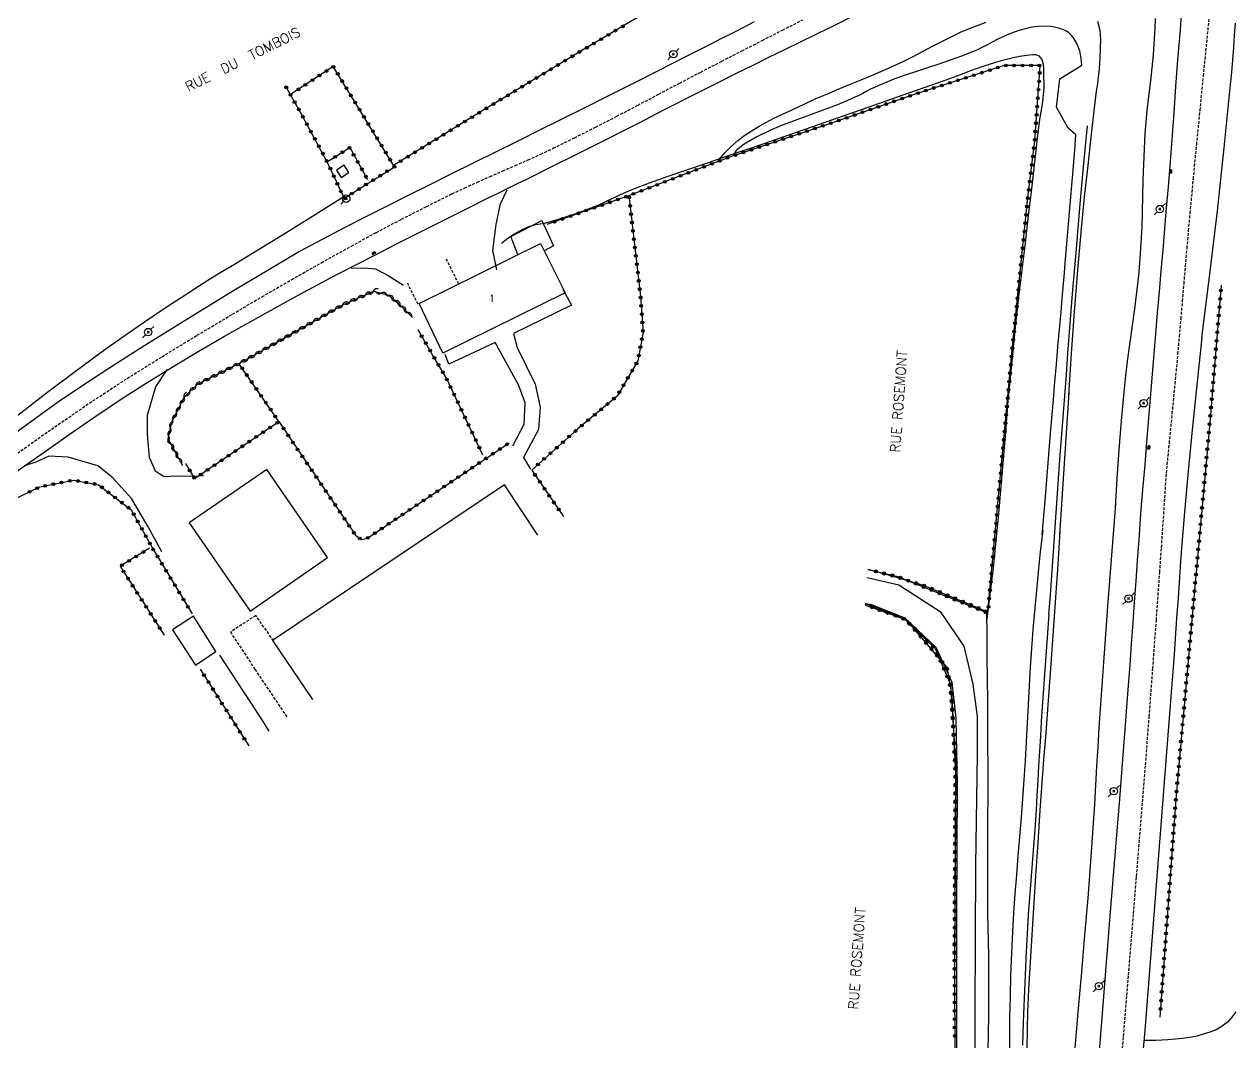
# Model space of a CAD drawing. Header units: millimetres. Extents: x 139000 to 140000, y 142998 to 144000.
# Drawn here: x 139359.1 to 139576, y 143442.9 to 143625 of the extents above; entities that cross this region are included whole.
import ezdxf
from ezdxf.enums import TextEntityAlignment as Align

# ---------------------------------------------------------------- set-up
doc = ezdxf.new("R2010")
doc.units = ezdxf.units.MM
doc.linetypes.add('DASHED', pattern=[0.75, 0.5, -0.25])
doc.layers.get('0').update_dxf_attribs({"linetype": 'CONTINUOUS'})
for name, color, linetype in [('W0001', 6, 'DASHED'), ('W0008', 7, 'CONTINUOUS'), ('W0017', 7, 'CONTINUOUS'), ('W0071', 7, 'CONTINUOUS'), ('W0101', 7, 'CONTINUOUS'), ('W0104', 1, 'CONTINUOUS'), ('W0112', 1, 'DASHED'), ('W0211', 2, 'CONTINUOUS'), ('W0214', 2, 'CONTINUOUS'), ('W0310', 3, 'CONTINUOUS'), ('W0322', 7, 'CONTINUOUS'), ('W0323', 7, 'CONTINUOUS'), ('W0401', 7, 'CONTINUOUS'), ('W0439', 7, 'CONTINUOUS'), ('W0473', 7, 'CONTINUOUS'), ('W0989', 7, 'CONTINUOUS'), ('W0991', 7, 'CONTINUOUS')]:
    doc.layers.add(name, color=color, linetype=linetype)
doc.styles.get("Standard").update_dxf_attribs({"font": 'romans.shx', "width": 0.85})

# ---------------------------------------------------------------- blocks, each defined once
blk = doc.blocks.new('T473')
for p, q in [((-0.166667, 0.166667), (0.166667, -0.166667)), ((-0.166667, -0.166667), (0.166667, 0.166667)), ((0.500001, 0.500001), (1.000002, 1.000002)), ((-1.000002, -1.000002), (-0.500001, -0.500001))]:
    blk.add_line(p, q)
blk.add_ellipse((0, 0), major_axis=(0.471405, 0.471405), ratio=1, start_param=5.4977871438, end_param=11.780972451)
blk = doc.blocks.new('T401')
for p, q in [((-0.3, 0.3), (0, 0.3)), ((-0.3, -0.25), (-0.3, 0.3)), ((-0.3, 0.15), (0, 0.15)), ((-0.3, 0), (0, 0)), ((0, 0.3), (0, -0.25)), ((-0.3, -0.15), (0, -0.15)), ((-0.3, -0.25), (-0.3, -0.3)), ((-0.3, -0.3), (0, -0.3)), ((0, -0.3), (0, -0.25))]:
    blk.add_line(p, q)
blk = doc.blocks.new('t323o')
at = {"color": 0, "linetype": 'Continuous'}
for radius in [0.25, 0.15]:
    blk.add_circle((0, 0), radius, dxfattribs=at)
blk = doc.blocks.new('t322o')
at = {"color": 0, "linetype": 'Continuous'}
for radius in [0.25, 0.15]:
    blk.add_circle((0, 0), radius, dxfattribs=at)
blk = doc.blocks.new('t310o')
at = {"color": 0, "linetype": 'Continuous'}
for centre, start, end in [((-0.5, 0.38), 216.8699, 323.1304), ((0.5, -0.37), 36.8699, 143.1303)]:
    blk.add_arc(centre, 0.625, start, end, dxfattribs=at)

msp = doc.modelspace()

# ---------------------------------------------------------------- linework, layer by layer
at = {"layer": 'W0001'}
for points in [[(139555.6, 143440.17), (139555.9, 143443.84), (139556.2, 143447.51), (139556.5, 143451.17), (139556.8, 143454.84), (139557.11, 143458.51), (139557.41, 143462.18), (139557.71, 143465.85), (139558.25, 143472.49), (139558.79, 143479.14), (139559.33, 143485.79), (139559.85, 143492.45), (139560.51, 143501.06), (139561.16, 143509.68), (139561.79, 143518.3), (139562.4, 143526.93), (139562.71, 143531.36), (139563.02, 143535.8), (139563.31, 143540.23), (139563.6, 143544.67), (139564.12, 143550), (139564.65, 143555.33), (139565.16, 143560.65), (139565.66, 143565.98), (139565.94, 143569.13), (139566.21, 143572.29), (139566.48, 143575.44), (139566.75, 143578.59), (139567.02, 143581.74), (139567.29, 143584.89), (139567.56, 143588.04), (139567.85, 143591.19), (139568.42, 143597.33), (139569.01, 143603.47), (139569.62, 143609.61), (139570.22, 143615.75), (139572.89, 143642.54)], [(139356.71, 143547.36), (139364.01, 143552.54), (139371.41, 143557.59), (139377.57, 143561.61), (139383.82, 143565.51), (139390.11, 143569.34), (139396.42, 143573.12), (139401.71, 143576.24), (139407.02, 143579.32), (139412.36, 143582.34), (139417.73, 143585.32), (139422.18, 143587.75), (139426.67, 143590.12), (139431.19, 143592.42), (139435.74, 143594.67), (139437.99, 143595.73), (139440.25, 143596.75), (139442.52, 143597.76), (139444.79, 143598.75), (139447.07, 143599.74), (139449.34, 143600.74), (139451.6, 143601.76), (139453.85, 143602.83), (139457.66, 143604.7), (139461.44, 143606.61), (139465.22, 143608.55), (139468.97, 143610.52), (139472.73, 143612.5), (139476.48, 143614.49), (139480.24, 143616.46), (139484.01, 143618.41), (139487.63, 143620.26), (139491.25, 143622.11), (139494.87, 143623.96), (139498.5, 143625.81)]]:
    msp.add_lwpolyline(points, dxfattribs=at)
at = {"layer": 'W0008'}
for points in [[(139489.81, 143625.46), (139487.87, 143624.46), (139485.92, 143623.45), (139483.97, 143622.45), (139482.02, 143621.46), (139477.39, 143619.1), (139472.76, 143616.75), (139468.13, 143614.4), (139463.48, 143612.06), (139459.49, 143610.06), (139455.5, 143608.07), (139451.5, 143606.09), (139447.5, 143604.11), (139443.5, 143602.13), (139439.5, 143600.15), (139435.51, 143598.17), (139431.51, 143596.17), (139427.76, 143594.3), (139424.01, 143592.42), (139420.27, 143590.53), (139416.53, 143588.62), (139414.5, 143587.56), (139412.47, 143586.5), (139410.45, 143585.43), (139408.43, 143584.34)], [(139421.77, 143583.62), (139425.92, 143585.75), (139430.08, 143587.86), (139434.24, 143589.96), (139438.41, 143592.05), (139439.72, 143592.7), (139441.02, 143593.34), (139442.33, 143593.98), (139443.64, 143594.62), (139444.95, 143595.26), (139446.26, 143595.9), (139447.57, 143596.55), (139448.87, 143597.19), (139453.48, 143599.49), (139458.09, 143601.79), (139462.69, 143604.11), (139467.29, 143606.43), (139469.33, 143607.46), (139471.37, 143608.5), (139473.41, 143609.55), (139475.45, 143610.59), (139477.49, 143611.64), (139479.53, 143612.68), (139481.57, 143613.71), (139483.62, 143614.74), (139486.55, 143616.21), (139489.49, 143617.66), (139492.44, 143619.11), (139495.39, 143620.55), (139498.33, 143621.99), (139501.28, 143623.44), (139504.23, 143624.88), (139507.17, 143626.34)], [(139566.26, 143626.77), (139566.07, 143624.04), (139565.8, 143621.33), (139565.57, 143618.62), (139565.24, 143613.88), (139564.9, 143609.14), (139564.55, 143604.4), (139564.18, 143599.66), (139563.88, 143595.9), (139563.57, 143592.14), (139563.25, 143588.38), (139562.93, 143584.62), (139562.61, 143580.86), (139562.28, 143577.11), (139561.96, 143573.35), (139561.65, 143569.59), (139561.23, 143564.56), (139560.81, 143559.53), (139560.4, 143554.49), (139559.98, 143549.46)], [(139569.94, 143568.96), (139571.38, 143580.27), (139572.72, 143591.59), (139573.95, 143602.92), (139575.08, 143614.26), (139575.28, 143616.45), (139575.46, 143618.64), (139575.64, 143620.84), (139575.8, 143623.04), (139575.95, 143625.23)], [(139322.28, 143518.61), (139327.35, 143522.7), (139332.48, 143526.73), (139337.67, 143530.7), (139342.89, 143534.6), (139346.67, 143537.32), (139350.49, 143539.98), (139354.33, 143542.61), (139358.17, 143545.26), (139362.7, 143548.43), (139367.22, 143551.61), (139371.77, 143554.76), (139376.37, 143557.83), (139380.97, 143560.76), (139385.61, 143563.63), (139390.29, 143566.43), (139395.01, 143569.17), (139401.63, 143572.91), (139408.3, 143576.57), (139415.01, 143580.14), (139421.77, 143583.62)], [(139408.43, 143584.34), (139402.61, 143580.9), (139396.8, 143577.42), (139391.03, 143573.9), (139385.28, 143570.33), (139380.28, 143567.2), (139375.3, 143564.05), (139370.36, 143560.84), (139365.48, 143557.53), (139362.08, 143555.13), (139358.72, 143552.67), (139355.39, 143550.18), (139352.07, 143547.67), (139348.77, 143545.14), (139345.47, 143542.6), (139342.16, 143540.08), (139338.84, 143537.58), (139336.64, 143535.93), (139334.45, 143534.29), (139332.25, 143532.64), (139330.05, 143531)], [(139569.94, 143568.96), (139569.08, 143560.98), (139568.27, 143553), (139567.51, 143545.02), (139566.79, 143537.03), (139566.49, 143533.36), (139566.2, 143529.7), (139565.93, 143526.03), (139565.67, 143522.36), (139565.41, 143518.69), (139565.16, 143515.03), (139564.9, 143511.36), (139564.62, 143507.69), (139563.86, 143497.74), (139563.08, 143487.79), (139562.3, 143477.84), (139561.51, 143467.89), (139561.15, 143463.3), (139560.79, 143458.7), (139560.42, 143454.1), (139560.06, 143449.51), (139559.7, 143444.91), (139559.33, 143440.31)], [(139559.98, 143549.46), (139559.7, 143546.22), (139559.43, 143542.98), (139559.16, 143539.73), (139558.91, 143536.49), (139558.63, 143532.76), (139558.36, 143529.03), (139558.09, 143525.3), (139557.83, 143521.57), (139557.58, 143517.84), (139557.31, 143514.11), (139557.05, 143510.38), (139556.77, 143506.65), (139555.99, 143496.52), (139555.18, 143486.39), (139554.36, 143476.26), (139553.55, 143466.13), (139553.24, 143462.35), (139552.94, 143458.56), (139552.63, 143454.78), (139552.33, 143450.99), (139552.02, 143447.21), (139551.72, 143443.43), (139551.42, 143439.64)]]:
    msp.add_lwpolyline(points, dxfattribs=at)
at = {"layer": 'W0017'}
for points in [[(139443.77, 143581.03), (139443, 143584.5), (139443.65, 143589.17), (139444.39, 143592.9), (139445.59, 143595.38)], [(139417.66, 143581.4), (139420.65, 143581.33), (139422.01, 143581.22), (139424.32, 143580.06), (139427.05, 143578.33)], [(139455.58, 143577.61), (139457.08, 143574.76), (139446.73, 143569.67)], [(139446.73, 143569.67), (139447.37, 143567.18), (139450.58, 143560.59), (139451.51, 143556.48), (139451.19, 143552.49), (139448.49, 143547.47), (139449.77, 143545.39)], [(139443.47, 143568.04), (139435.17, 143564.18), (139434.52, 143565.88)], [(139446.62, 143549.58), (139448.64, 143553.45), (139448.79, 143557.27), (139447.59, 143560.45), (139443.47, 143568.04)], [(139384.75, 143563.26), (139382.65, 143560.11), (139381.14, 143554.96), (139381.13, 143551.56), (139381.53, 143547.55), (139382.61, 143545.07), (139384.19, 143544.07), (139386.32, 143544.21), (139389.44, 143544.11), (139391.21, 143544.27)], [(139383.8, 143530.57), (139381.36, 143535.07), (139378.34, 143540.12), (139374.86, 143543.97), (139372.33, 143545.97), (139367.03, 143547.52), (139363.53, 143547.7), (139361.25, 143546.62), (139359.21, 143545.98)], [(139544.98, 143359.7), (139541.75, 143359.06), (139539.2, 143359.43), (139535.7, 143361.64), (139533.6, 143364.74), (139531.59, 143371.9), (139530.6, 143388.78), (139529.48, 143414.76), (139529.32, 143435.02), (139529.48, 143474.47), (139529.77, 143494.39), (139529.8, 143501.1), (139529.02, 143506.9), (139527.39, 143513.67), (139523.26, 143519.72), (139515.72, 143524.61), (139510.04, 143525.92)], [(139509.68, 143521.31), (139510.77, 143521.17), (139516.79, 143518.74), (139522.3, 143513.53), (139525.21, 143507.27), (139525.92, 143500.78), (139526.11, 143488.74), (139526.03, 143466.27), (139526.04, 143438.97), (139526.62, 143414.71), (139527.55, 143392.81), (139528.15, 143381.45), (139529.03, 143371.59), (139530.25, 143365.39), (139531.34, 143362.49), (139533.87, 143358.77), (139536.36, 143356.58), (139538.64, 143355.36), (139540.13, 143354.76), (139542.31, 143353.68), (139544.04, 143352.58)], [(139394.11, 143512.11), (139401.68, 143500.53), (139402.94, 143498.46)]]:
    msp.add_lwpolyline(points, dxfattribs=at)
at = {"layer": 'W0071'}
for points in [[(139541.38, 143533.64), (139541.86, 143539.7), (139542.36, 143545.75), (139542.86, 143551.81), (139543.36, 143557.86), (139543.63, 143561), (139543.9, 143564.13), (139544.18, 143567.27), (139544.46, 143570.4), (139544.74, 143573.54), (139545.01, 143576.67), (139545.29, 143579.81), (139545.55, 143582.95), (139545.79, 143585.73), (139546.02, 143588.52), (139546.25, 143591.31), (139546.48, 143594.1), (139546.71, 143596.88), (139546.94, 143599.67), (139547.17, 143602.46), (139547.4, 143605.24), (139546.01, 143606.39), (139543.89, 143610.17), (139544.53, 143615.27), (139548.43, 143617.71), (139548.44, 143617.71), (139548.45, 143617.7), (139548.45, 143617.69), (139548.44, 143617.68)], [(139542.56, 143519.34), (139542.85, 143522.81), (139543.11, 143526.28), (139543.35, 143529.75), (139543.57, 143533.23), (139543.79, 143536.7), (139544.01, 143540.17), (139544.25, 143543.64), (139544.52, 143547.11), (139544.82, 143550.91), (139545.11, 143554.71), (139545.4, 143558.5), (139545.68, 143562.3), (139545.96, 143566.1), (139546.25, 143569.9), (139546.54, 143573.69), (139546.85, 143577.49), (139547.47, 143584.84), (139548.11, 143592.18), (139548.78, 143599.52), (139549.46, 143606.86)], [(139541.47, 143534.51), (139540.96, 143530.06), (139540.49, 143525.6), (139540.07, 143521.14), (139539.69, 143516.67), (139539.44, 143513.32), (139539.23, 143509.96), (139539.03, 143506.6), (139538.86, 143503.24), (139538.68, 143499.89), (139538.51, 143496.53), (139538.31, 143493.17), (139538.1, 143489.81), (139537.86, 143486.4), (139537.59, 143483), (139537.31, 143479.59), (139537.02, 143476.18), (139536.74, 143472.78), (139536.48, 143469.37), (139536.24, 143465.96), (139536.03, 143462.55), (139535.85, 143458.71), (139535.71, 143454.88), (139535.61, 143451.04), (139535.53, 143447.2), (139535.5, 143445.12), (139535.49, 143443.03), (139535.49, 143440.94)], [(139542.56, 143519.34), (139541.36, 143502.84)], [(139541.36, 143502.84), (139541.19, 143500.2), (139541.03, 143497.56), (139540.87, 143494.92), (139540.72, 143492.27), (139540.57, 143489.63), (139540.41, 143486.99), (139540.25, 143484.35), (139540.08, 143481.71), (139539.92, 143479.41), (139539.74, 143477.11), (139539.56, 143474.8), (139539.38, 143472.5), (139539.19, 143470.2), (139539.02, 143467.9), (139538.86, 143465.59), (139538.71, 143463.29), (139538.48, 143459.06), (139538.28, 143454.83), (139538.11, 143450.6), (139537.96, 143446.36), (139537.85, 143442.27)], [(139576.02, 143448.21), (139575.31, 143447.27), (139574.5, 143446.41), (139573.58, 143445.66), (139572.51, 143445.03), (139571.36, 143444.57), (139570.19, 143444.22), (139569.01, 143443.91), (139567.74, 143443.64), (139566.45, 143443.46), (139565.16, 143443.34), (139563.87, 143443.23), (139562.79, 143443.15), (139561.71, 143443.11), (139560.63, 143443.09), (139559.55, 143443.09)]]:
    msp.add_lwpolyline(points, dxfattribs=at)
at = {"layer": 'W0101'}
msp.add_lwpolyline([(139429.81, 143575.02), (139451.55, 143585.78), (139455.97, 143576.92), (139434.06, 143566.15)], close=True, dxfattribs=at)
at = {"layer": 'W0104'}
for points in [[(139447.51, 143583.79), (139446.26, 143587.01), (139451.8, 143589.89), (139453.9, 143585.36), (139452.21, 143584.45)], [(139451.1, 143533.59), (139445.09, 143542.6), (139403.58, 143514.7)], [(139403.58, 143514.7), (139410.73, 143504.14)]]:
    msp.add_lwpolyline(points, dxfattribs=at)
for points in [[(139388.68, 143535.76), (139399.58, 143519.97), (139413.44, 143529.57), (139402.58, 143545.32)], [(139385.7, 143516.61), (139389.82, 143510.28), (139393.46, 143512.74), (139389.44, 143519.06)]]:
    msp.add_lwpolyline(points, close=True, dxfattribs=at)
at = {"layer": 'W0112'}
for points in [[(139436.93, 143578.52), (139434.71, 143582.95)], [(139429.62, 143574.9), (139427.76, 143578.68)], [(139403.78, 143514.66), (139400.6, 143519.18), (139396.04, 143516.23), (139400.45, 143509.55), (139406.27, 143500.88)]]:
    msp.add_lwpolyline(points, dxfattribs=at)
at = {"layer": 'W0211'}
for points in [[(139483.51, 143600.82), (139484.55, 143602.03), (139485.67, 143603.16), (139486.87, 143604.22), (139488.14, 143605.19), (139490.67, 143606.8), (139493.33, 143608.19), (139496.04, 143609.46), (139498.74, 143610.72), (139500.75, 143611.64), (139502.79, 143612.53), (139504.83, 143613.38), (139506.88, 143614.22), (139508.94, 143615.05), (139510.98, 143615.9), (139513.02, 143616.77), (139515.05, 143617.68), (139516.74, 143618.48), (139518.41, 143619.33), (139520.06, 143620.2), (139521.72, 143621.07), (139523.38, 143621.94), (139525.05, 143622.78), (139526.75, 143623.58), (139528.48, 143624.31), (139531.34, 143625.39)], [(139551.24, 143625.58), (139551.67, 143623.96), (139551.79, 143622.29), (139551.74, 143620.64), (139551.68, 143619.03), (139551.64, 143618.02), (139551.56, 143617.02), (139551.45, 143616.02), (139551.32, 143615.02), (139551.18, 143614.02), (139551.04, 143613.03), (139550.9, 143612.03), (139550.79, 143611.03), (139550.15, 143605.39), (139549.5, 143599.76), (139548.88, 143594.12), (139548.32, 143588.47), (139547.67, 143581.01), (139547.08, 143573.55), (139546.55, 143566.09), (139546.09, 143558.62)], [(139444.6, 143585.81), (139445.72, 143586.71), (139446.92, 143587.52), (139448.17, 143588.22), (139449.49, 143588.82), (139449.88, 143588.96), (139450.28, 143589.07), (139450.68, 143589.15), (139451.09, 143589.22), (139451.5, 143589.28), (139451.9, 143589.35), (139452.3, 143589.43), (139452.7, 143589.52), (139454.59, 143590.06), (139456.46, 143590.64), (139458.32, 143591.27), (139460.16, 143591.95), (139461.13, 143592.34), (139462.09, 143592.76), (139463.04, 143593.19), (139463.98, 143593.64), (139464.93, 143594.09), (139465.87, 143594.53), (139466.83, 143594.96), (139467.79, 143595.36), (139471.09, 143596.62), (139474.43, 143597.8), (139477.77, 143598.94), (139481.11, 143600.08), (139483.16, 143600.8), (139485.22, 143601.51), (139487.28, 143602.22), (139489.33, 143602.92), (139491.39, 143603.63), (139493.45, 143604.34), (139495.51, 143605.04), (139497.56, 143605.76), (139503.88, 143607.95), (139510.19, 143610.16), (139516.5, 143612.37), (139522.81, 143614.58), (139524.14, 143615.06), (139525.47, 143615.55), (139526.79, 143616.05), (139528.11, 143616.55), (139529.43, 143617.03), (139530.77, 143617.5), (139532.11, 143617.94), (139533.46, 143618.35), (139534.73, 143618.7), (139536, 143619.03), (139537.3, 143619.3), (139538.61, 143619.47), (139539.1, 143619.54), (139539.64, 143619.62), (139540.23, 143619.59), (139540.76, 143619.34), (139541.28, 143618.69), (139541.52, 143617.89), (139541.58, 143617.11), (139541.61, 143616.4), (139541.65, 143613.56), (139541.34, 143610.74), (139540.88, 143607.95), (139540.51, 143605.19), (139539.98, 143600.36), (139539.42, 143595.53), (139538.85, 143590.71), (139538.28, 143585.88), (139537.7, 143581.06), (139537.14, 143576.23), (139536.6, 143571.4), (139536.09, 143566.57), (139535.61, 143561.72), (139535.17, 143556.87), (139534.76, 143552.01), (139534.35, 143547.15), (139533.95, 143542.3), (139533.52, 143537.44), (139533.07, 143532.59), (139532.57, 143527.74), (139532.3, 143525.33), (139532.01, 143522.92), (139531.71, 143520.51), (139531.38, 143518.1)], [(139416.17, 143594.02), (139413.47, 143592.32), (139410.77, 143590.63), (139408.07, 143588.94), (139405.36, 143587.26), (139403.23, 143585.94), (139401.08, 143584.63), (139398.93, 143583.33), (139396.79, 143582.04), (139394.64, 143580.73), (139392.5, 143579.42), (139390.37, 143578.08), (139388.26, 143576.73), (139384.55, 143574.29), (139380.86, 143571.82), (139377.21, 143569.29), (139373.58, 143566.73), (139368.34, 143562.88), (139363.15, 143558.96), (139357.99, 143554.98)], [(139546.12, 143559.08), (139544.48, 143533.64)], [(139544.52, 143534.26), (139544.14, 143528.33), (139543.74, 143522.4), (139543.34, 143516.48), (139542.92, 143510.55), (139542.68, 143507.27), (139542.44, 143503.99), (139542.19, 143500.71), (139541.93, 143497.43), (139541.68, 143494.15), (139541.43, 143490.87), (139541.19, 143487.59), (139540.95, 143484.31), (139540.56, 143478.49), (139540.18, 143472.66), (139539.81, 143466.83), (139539.45, 143461), (139539.27, 143458.11), (139539.09, 143455.22), (139538.92, 143452.32), (139538.78, 143449.43), (139538.74, 143448.34), (139538.71, 143447.25), (139538.69, 143446.15), (139538.66, 143445.06), (139538.64, 143443.97), (139538.62, 143442.88), (139538.6, 143441.79)], [(139531.36, 143519.7), (139531.42, 143515.75), (139531.47, 143511.8), (139531.51, 143507.85), (139531.54, 143503.9), (139531.57, 143499.94), (139531.59, 143495.98), (139531.6, 143492.03), (139531.61, 143488.07), (139531.6, 143485.92), (139531.59, 143483.77), (139531.58, 143481.61), (139531.57, 143479.46), (139531.55, 143477.31), (139531.54, 143475.16), (139531.54, 143473.01), (139531.54, 143470.86), (139531.56, 143468.33), (139531.59, 143465.81), (139531.63, 143463.29), (139531.68, 143460.76), (139531.72, 143458.24), (139531.75, 143455.72), (139531.77, 143453.19), (139531.77, 143450.67), (139531.74, 143447.53), (139531.68, 143444.4), (139531.6, 143441.26)]]:
    msp.add_lwpolyline(points, dxfattribs=at)
at = {"layer": 'W0214'}
for points in [[(139548.44, 143617.68), (139548.35, 143618.97), (139548.07, 143620.23), (139547.6, 143621.44), (139546.97, 143622.56), (139546.6, 143623.02), (139546.17, 143623.43), (139545.68, 143623.77), (139545.16, 143624.04), (139544.07, 143624.4), (139542.94, 143624.59), (139541.81, 143624.65), (139540.68, 143624.62), (139539.48, 143624.48), (139538.31, 143624.22), (139537.16, 143623.88), (139536.04, 143623.49), (139535.11, 143623.13), (139534.2, 143622.72), (139533.31, 143622.28), (139532.43, 143621.82), (139531.55, 143621.35), (139530.67, 143620.9), (139529.78, 143620.46), (139528.87, 143620.06), (139526.89, 143619.28), (139524.89, 143618.56), (139522.88, 143617.88), (139520.85, 143617.22), (139518.83, 143616.56), (139516.81, 143615.88), (139514.81, 143615.16), (139512.83, 143614.37), (139512.1, 143614.05), (139511.37, 143613.72), (139510.65, 143613.37), (139509.94, 143613.01), (139509.23, 143612.64), (139508.51, 143612.29), (139507.8, 143611.94), (139507.07, 143611.6), (139504.7, 143610.59), (139502.29, 143609.67), (139499.86, 143608.79), (139497.44, 143607.92), (139495.01, 143607), (139492.62, 143605.99), (139490.28, 143604.85), (139488.02, 143603.55), (139487.54, 143603.22), (139487.09, 143602.85), (139486.67, 143602.45), (139486.29, 143602.01)], [(139554.5, 143538.54), (139554.79, 143543.7), (139555.14, 143548.86), (139555.55, 143554.02), (139556.02, 143559.17), (139556.34, 143562.16), (139556.71, 143565.14), (139557.1, 143568.13), (139557.52, 143571.11), (139557.92, 143574.09), (139558.3, 143577.07), (139558.63, 143580.06), (139558.91, 143583.06), (139559.1, 143585.86), (139559.24, 143588.67), (139559.33, 143591.47), (139559.4, 143594.28), (139559.46, 143597.09), (139559.54, 143599.9), (139559.65, 143602.7), (139559.81, 143605.51), (139560.23, 143610.19), (139560.79, 143614.87), (139561.29, 143619.55), (139561.58, 143624.25), (139561.64, 143626.07)], [(139547.16, 143440.38), (139547.87, 143448.83), (139548.43, 143455.41), (139549.01, 143461.98), (139549.56, 143468.56), (139550.07, 143475.14), (139550.31, 143478.56), (139550.54, 143481.98), (139550.75, 143485.4), (139550.95, 143488.82), (139551.16, 143492.24), (139551.36, 143495.65), (139551.58, 143499.07), (139551.81, 143502.49), (139552.46, 143511.65), (139553.13, 143520.82), (139553.83, 143529.98), (139554.55, 143539.14)]]:
    msp.add_lwpolyline(points, dxfattribs=at)
at = {"layer": 'W0310'}
msp.add_lwpolyline([(139387.56, 143545.98), (139384.9, 143550.8), (139385.56, 143553.85), (139387.85, 143558.34), (139390.19, 143560.59), (139398.28, 143564.63), (139416.29, 143574.85), (139421.75, 143577.26), (139424.4, 143576.5), (139426.04, 143575.18), (139428.67, 143572.53)], dxfattribs=at)
at = {"layer": 'W0322'}
for points in [[(139531.19, 143671), (139531.18, 143670.97), (139528.95, 143666.01), (139523.37, 143659.22), (139512.54, 143651.62), (139493, 143640.6), (139473.36, 143628.83), (139458.48, 143620.02), (139440.95, 143609.42), (139429.28, 143602.21), (139425.26, 143599.73)], [(139319.35, 143513.45), (139337.67, 143527.32), (139353.35, 143538.09), (139361.96, 143542.22), (139368.01, 143543.4), (139372.46, 143542.59), (139378.31, 143538.1), (139382.09, 143531.26)]]:
    msp.add_lwpolyline(points, dxfattribs=at)
at = {"layer": 'W0323'}
for points in [[(139405.85, 143614.06), (139408.86, 143608.77), (139413.64, 143599.87), (139416.4, 143593.86), (139425.42, 143599.52), (139414.46, 143617.45), (139406.96, 143612.54)], [(139531.65, 143519.83), (139534.04, 143545.64), (139535.99, 143566.71), (139538.8, 143593.99), (139540.02, 143604.15), (139541.01, 143617.64), (139534.53, 143617.62), (139518.78, 143612.59), (139502.9, 143607.09), (139485.55, 143601.31), (139477.2, 143598.11), (139467.29, 143594.32), (139452.67, 143589.17)], [(139413.55, 143600.5), (139417.4, 143602.93), (139420.6, 143597.22)], [(139467.36, 143594.44), (139469.47, 143576.29), (139469.91, 143569.85), (139468.99, 143564.75), (139465.26, 143558.46), (139458.26, 143552.6), (139449.98, 143545.22)], [(139573.41, 143578.29), (139571.34, 143553.69), (139568.33, 143520.38), (139565.34, 143487), (139562.42, 143447.3)], [(139441.26, 143547.88), (139434.71, 143561.64), (139432.24, 143565.87), (139429.64, 143570.29)], [(139388, 143546.41), (139389.64, 143543.69), (139404.73, 143553.88), (139397.7, 143564.13)], [(139404.73, 143553.88), (139418.44, 143533.59), (139419.45, 143532.8), (139420.6, 143533.05), (139445.92, 143550.08)], [(139449.98, 143545.22), (139455.65, 143536.91)], [(139381.57, 143531.22), (139376.33, 143527.99), (139384.21, 143515.67)], [(139382.09, 143531.26), (139389.21, 143519.46)], [(139510.16, 143527.42), (139515.54, 143526.17), (139531.36, 143519.7)], [(139510.17, 143527.49), (139514.63, 143526.23), (139520.08, 143524.61), (139531.65, 143519.83)], [(139509.66, 143521.07), (139509.73, 143521.06), (139516.94, 143518.45), (139524.31, 143509.89), (139525.16, 143504.9), (139525.83, 143490.71), (139525.68, 143457.25)], [(139509.68, 143521.25), (139509.86, 143521.26), (139516.75, 143518.54)], [(139516.75, 143518.54), (139522.21, 143513.25), (139524.94, 143506.85), (139525.88, 143492.28), (139525.68, 143457.25), (139525.76, 143418.97), (139526.25, 143392.87), (139527.77, 143375.9), (139530.99, 143339.13)], [(139390.63, 143509.6), (139399.35, 143495.84)]]:
    msp.add_lwpolyline(points, dxfattribs=at)
at = {"layer": 'W0439'}
msp.add_lwpolyline([(139415.89, 143597.58), (139417.27, 143598.47), (139416.43, 143599.78), (139415.05, 143598.89)], close=True, dxfattribs=at)

# ---------------------------------------------------------------- block references
at = {"layer": 'W0310'}
for p, rotation in [((139420.25, 143576.6), 23.74914321134732), ((139421.63, 143577.2), 23.74914321134732), ((139423.06, 143576.88), 344.0917479193542), ((139424.49, 143576.43), 321.3444421746038), ((139416.14, 143574.77), 29.59520811530526), ((139417.51, 143575.39), 23.74914321134732), ((139418.88, 143575.99), 23.74914321134732), ((139425.66, 143575.49), 321.3444421746038), ((139426.75, 143574.47), 314.6960464615178), ((139412.23, 143572.55), 29.59520811530526), ((139413.53, 143573.29), 29.59520811530526), ((139414.84, 143574.03), 29.59520811530526), ((139427.81, 143573.4), 314.6960464615178), ((139408.32, 143570.32), 29.59520811530526), ((139409.62, 143571.06), 29.59520811530526), ((139410.92, 143571.81), 29.59520811530526), ((139404.4, 143568.1), 29.59520811530526), ((139405.71, 143568.84), 29.59520811530526), ((139407.01, 143569.58), 29.59520811530526), ((139400.49, 143565.88), 29.59520811530526), ((139401.79, 143566.62), 29.59520811530526), ((139403.1, 143567.36), 29.59520811530526), ((139396.53, 143563.75), 26.4998972978298), ((139397.87, 143564.42), 26.4998972978298), ((139399.19, 143565.14), 29.59520811530526), ((139392.5, 143561.74), 26.4998972978298), ((139393.84, 143562.41), 26.4998972978298), ((139395.19, 143563.08), 26.4998972978298), ((139388.81, 143559.26), 43.87522737192537), ((139389.89, 143560.3), 43.87522737192537), ((139391.16, 143561.07), 26.4998972978298), ((139387.09, 143556.85), 62.9267955877658), ((139387.77, 143558.19), 62.9267955877658), ((139386.41, 143555.52), 62.9267955877658), ((139385.32, 143552.75), 77.80777722349674), ((139385.72, 143554.18), 62.9267955877658), ((139385, 143551.28), 77.80777722349674), ((139385.39, 143549.92), 118.8526885989128), ((139386.11, 143548.6), 118.8526885989128), ((139386.83, 143547.29), 118.8526885989128)]:
    msp.add_blockref('t310o', p, dxfattribs=dict(at, rotation=rotation))
at = {"layer": 'W0322'}
for p, rotation in [((139466.29, 143624.64), 210.6193039122912), ((139462.42, 143622.35), 210.6193039122912), ((139463.71, 143623.11), 210.6193039122912), ((139465, 143623.88), 210.6193039122912), ((139458.54, 143620.06), 210.6193039122912), ((139459.83, 143620.82), 210.6193039122912), ((139461.12, 143621.58), 210.6193039122912), ((139455.98, 143618.5), 211.1661498755408), ((139457.26, 143619.28), 211.1661498755408), ((139452.13, 143616.17), 211.1661498755408), ((139453.41, 143616.95), 211.1661498755408), ((139454.69, 143617.73), 211.1661498755408), ((139448.27, 143613.85), 211.1661498755408), ((139449.56, 143614.62), 211.1661498755408), ((139450.84, 143615.4), 211.1661498755408), ((139444.42, 143611.52), 211.1661498755408), ((139445.71, 143612.29), 211.1661498755408), ((139446.99, 143613.07), 211.1661498755408), ((139440.58, 143609.18), 211.6830325373524), ((139441.86, 143609.96), 211.1661498755408), ((139443.14, 143610.74), 211.1661498755408), ((139438.02, 143607.61), 211.6830325373524), ((139439.3, 143608.4), 211.6830325373524), ((139434.19, 143605.25), 211.6830325373524), ((139435.47, 143606.03), 211.6830325373524), ((139436.75, 143606.82), 211.6830325373524), ((139430.36, 143602.88), 211.6830325373524), ((139431.64, 143603.67), 211.6830325373524), ((139432.92, 143604.46), 211.6830325373524), ((139426.53, 143600.52), 211.6519797549552), ((139427.81, 143601.31), 211.6519797549552), ((139429.09, 143602.09), 211.6519797549552), ((139361.46, 143541.98), 25.6494492805857), ((139362.89, 143542.4), 11.05117204606686), ((139364.36, 143542.69), 11.05117204606686), ((139365.83, 143542.98), 11.05117204606686), ((139367.31, 143543.27), 11.05117204606686), ((139368.78, 143543.26), 349.6860915073375), ((139370.26, 143542.99), 349.6860915073375), ((139371.73, 143542.73), 349.6860915073375), ((139373.06, 143542.13), 322.4678966605246), ((139360.11, 143541.33), 25.6494492805857), ((139374.25, 143541.22), 322.4678966605246), ((139375.44, 143540.3), 322.4678966605246), ((139376.63, 143539.39), 322.4678966605246), ((139377.82, 143538.48), 322.4678966605246), ((139378.74, 143537.33), 298.9456728320648), ((139379.46, 143536.01), 298.9456728320648), ((139380.19, 143534.7), 298.9456728320648), ((139380.91, 143533.39), 298.9456728320648), ((139381.64, 143532.07), 298.9456728320648)]:
    msp.add_blockref('t322o', p, dxfattribs=dict(at, rotation=rotation))
at = {"layer": 'W0323'}
for p, rotation in [((139411.98, 143615.83), 213.1772760065955), ((139413.24, 143616.65), 213.1772760065955), ((139414.48, 143617.41), 121.4622690506136), ((139415.26, 143616.13), 121.4622690506136), ((139529.12, 143615.89), 197.711666386928), ((139530.55, 143616.35), 197.711666386928), ((139531.98, 143616.81), 197.711666386928), ((139533.4, 143617.26), 197.711666386928), ((139534.85, 143617.62), 180.1415362988546), ((139536.35, 143617.63), 180.1415362988546), ((139537.85, 143617.63), 180.1415362988546), ((139539.35, 143617.63), 180.1415362988546), ((139540.85, 143617.64), 180.1415362988546), ((139540.91, 143616.3), 85.80178892334553), ((139406.06, 143613.69), 299.6626383632021), ((139409.47, 143614.19), 213.1772760065955), ((139410.73, 143615.01), 213.1772760065955), ((139416.05, 143614.85), 121.4622690506136), ((139416.83, 143613.57), 121.4622690506136), ((139521.97, 143613.61), 197.711666386928), ((139523.4, 143614.07), 197.711666386928), ((139524.83, 143614.52), 197.711666386928), ((139526.26, 143614.98), 197.711666386928), ((139527.69, 143615.44), 197.711666386928), ((139540.8, 143614.8), 85.80178892334553), ((139406.81, 143612.39), 299.6626383632021), ((139408.22, 143613.36), 213.1772760065955), ((139417.61, 143612.29), 121.4622690506136), ((139516.28, 143611.72), 199.128317812184), ((139517.7, 143612.22), 199.128317812184), ((139519.12, 143612.7), 197.711666386928), ((139520.54, 143613.16), 197.711666386928), ((139540.58, 143611.81), 85.80178892334553), ((139540.69, 143613.31), 85.80178892334553), ((139407.55, 143611.08), 299.6626383632021), ((139408.29, 143609.78), 299.6626383632021), ((139418.4, 143611.01), 121.4622690506136), ((139419.18, 143609.73), 121.4622690506136), ((139509.19, 143609.27), 199.128317812184), ((139510.61, 143609.76), 199.128317812184), ((139512.03, 143610.25), 199.128317812184), ((139513.44, 143610.74), 199.128317812184), ((139514.86, 143611.23), 199.128317812184), ((139540.47, 143610.32), 85.80178892334553), ((139409.03, 143608.47), 298.2500338669529), ((139409.74, 143607.15), 298.2500338669529), ((139419.96, 143608.45), 121.4622690506136), ((139420.74, 143607.17), 121.4622690506136), ((139503.52, 143607.3), 199.128317812184), ((139504.94, 143607.79), 199.128317812184), ((139506.36, 143608.28), 199.128317812184), ((139507.78, 143608.78), 199.128317812184), ((139540.25, 143607.32), 85.80178892334553), ((139540.36, 143608.82), 85.80178892334553), ((139410.45, 143605.83), 298.2500338669529), ((139421.53, 143605.89), 121.4622690506136), ((139496.41, 143604.92), 198.4230609097953), ((139497.83, 143605.4), 198.4230609097953), ((139499.26, 143605.87), 198.4230609097953), ((139500.68, 143606.34), 198.4230609097953), ((139502.1, 143606.82), 198.4230609097953), ((139540.14, 143605.83), 85.80178892334553), ((139411.16, 143604.51), 298.2500338669529), ((139411.87, 143603.19), 298.2500338669529), ((139417.36, 143602.9), 32.1641707976888), ((139422.31, 143604.61), 121.4622690506136), ((139423.09, 143603.33), 121.4622690506136), ((139490.72, 143603.03), 198.4230609097953), ((139492.14, 143603.5), 198.4230609097953), ((139493.56, 143603.97), 198.4230609097953), ((139494.99, 143604.45), 198.4230609097953), ((139539.86, 143602.84), 83.186136667001), ((139540.03, 143604.33), 85.80178892334553), ((139412.58, 143601.86), 298.2500338669529), ((139413.29, 143600.54), 298.2500338669529), ((139414.82, 143601.3), 32.1641707976888), ((139416.09, 143602.1), 32.1641707976888), ((139418.11, 143601.66), 299.2867072323473), ((139423.88, 143602.05), 121.4622690506136), ((139424.66, 143600.77), 121.4622690506136), ((139483.63, 143600.57), 200.9653205976865), ((139485.03, 143601.11), 200.9653205976865), ((139486.45, 143601.6), 198.4230609097953), ((139487.87, 143602.08), 198.4230609097953), ((139489.3, 143602.55), 198.4230609097953), ((139539.68, 143601.35), 83.186136667001), ((139413.95, 143599.2), 294.6009291262299), ((139418.84, 143600.36), 299.2867072323473), ((139419.58, 143599.05), 299.2867072323473), ((139424.13, 143598.71), 32.10911371578657), ((139425.4, 143599.51), 32.10911371578657), ((139478.03, 143598.42), 200.9653205976865), ((139479.43, 143598.96), 200.9653205976865), ((139480.83, 143599.5), 200.9653205976865), ((139482.23, 143600.03), 200.9653205976865), ((139539.33, 143598.37), 83.186136667001), ((139539.5, 143599.86), 83.186136667001), ((139414.58, 143597.84), 294.6009291262299), ((139415.2, 143596.47), 294.6009291262299), ((139420.31, 143597.74), 299.2867072323473), ((139420.32, 143596.32), 32.10911371578657), ((139421.59, 143597.11), 32.10911371578657), ((139422.86, 143597.91), 32.10911371578657), ((139472.43, 143596.28), 200.9181239948558), ((139473.83, 143596.82), 200.9181239948558), ((139475.23, 143597.35), 200.9181239948558), ((139476.63, 143597.89), 200.9181239948558), ((139539.15, 143596.88), 83.186136667001), ((139415.83, 143595.11), 294.6009291262299), ((139417.77, 143594.72), 32.10911371578657), ((139419.05, 143595.52), 32.10911371578657), ((139466.82, 143594.15), 199.4018891918945), ((139467.42, 143594.01), 276.6001485806446), ((139468.22, 143594.67), 200.9181239948558), ((139469.62, 143595.21), 200.9181239948558), ((139471.03, 143595.75), 200.9181239948558), ((139538.97, 143595.4), 83.186136667001), ((139416.5, 143593.92), 32.10911371578657), ((139461.16, 143592.16), 199.4018891918945), ((139462.57, 143592.66), 199.4018891918945), ((139463.99, 143593.15), 199.4018891918945), ((139465.4, 143593.65), 199.4018891918945), ((139467.59, 143592.52), 276.6001485806446), ((139538.64, 143592.41), 84.10732871470928), ((139538.79, 143593.91), 84.10732871470928), ((139454.08, 143589.67), 199.4018891918945), ((139455.5, 143590.16), 199.4018891918945), ((139456.91, 143590.66), 199.4018891918945), ((139458.33, 143591.16), 199.4018891918945), ((139459.74, 143591.66), 199.4018891918945), ((139467.76, 143591.03), 276.6001485806446), ((139538.49, 143590.92), 84.10732871470928), ((139467.93, 143589.54), 276.6001485806446), ((139468.1, 143588.05), 276.6001485806446), ((139538.18, 143587.94), 84.10732871470928), ((139538.33, 143589.43), 84.10732871470928), ((139468.28, 143586.56), 276.6001485806446), ((139538.02, 143586.45), 84.10732871470928), ((139468.45, 143585.07), 276.6001485806446), ((139468.62, 143583.58), 276.6001485806446), ((139537.72, 143583.46), 84.10732871470928), ((139537.87, 143584.95), 84.10732871470928), ((139468.79, 143582.09), 276.6001485806446), ((139537.56, 143581.97), 84.10732871470928), ((139468.97, 143580.6), 276.6001485806446), ((139469.14, 143579.11), 276.6001485806446), ((139537.25, 143578.98), 84.10732871470928), ((139537.41, 143580.48), 84.10732871470928), ((139469.31, 143577.62), 276.6001485806446), ((139537.1, 143577.49), 84.10732871470928), ((139573.33, 143577.34), 265.2059022375374), ((139469.48, 143576.13), 273.9274708606806), ((139469.58, 143574.63), 273.9274708606806), ((139536.79, 143574.51), 84.10732871470928), ((139536.95, 143576), 84.10732871470928), ((139573.2, 143575.85), 265.2059022375374), ((139469.68, 143573.13), 273.9274708606806), ((139536.64, 143573.02), 84.10732871470928), ((139572.95, 143572.86), 265.2059022375374), ((139573.08, 143574.35), 265.2059022375374), ((139469.79, 143571.64), 273.9274708606806), ((139536.48, 143571.52), 84.10732871470928), ((139572.82, 143571.36), 265.2059022375374), ((139430.28, 143569.2), 120.4678093286033), ((139469.69, 143568.66), 259.7555190232719), ((139469.89, 143570.14), 273.9274708606806), ((139536.18, 143568.54), 84.10732871470928), ((139536.33, 143570.03), 84.10732871470928), ((139572.57, 143568.37), 265.2059022375374), ((139572.7, 143569.87), 265.2059022375374), ((139431.04, 143567.91), 120.4678093286033), ((139431.8, 143566.61), 120.4678093286033), ((139469.43, 143567.19), 259.7555190232719), ((139536.02, 143567.05), 84.10732871470928), ((139572.45, 143566.88), 265.2059022375374), ((139432.56, 143565.32), 120.3077955603947), ((139433.31, 143564.03), 120.3077955603947), ((139468.72, 143564.3), 239.3158640105875), ((139469.16, 143565.71), 259.7555190232719), ((139535.74, 143564.06), 84.70577369394593), ((139535.88, 143565.56), 84.70577369394593), ((139572.2, 143563.89), 265.2059022375374), ((139572.32, 143565.38), 265.2059022375374), ((139398.16, 143563.47), 124.4023753986446), ((139399.01, 143562.23), 124.4023753986446), ((139434.07, 143562.73), 120.3077955603947), ((139434.81, 143561.43), 115.4635067284882), ((139467.19, 143561.72), 239.3158640105875), ((139467.95, 143563.01), 239.3158640105875), ((139535.6, 143562.57), 84.70577369394593), ((139572.07, 143562.39), 265.2059022375374), ((139399.86, 143560.99), 124.4023753986446), ((139400.7, 143559.75), 124.4023753986446), ((139435.46, 143560.07), 115.4635067284882), ((139466.42, 143560.43), 239.3158640105875), ((139535.33, 143559.58), 84.70577369394593), ((139535.47, 143561.07), 84.70577369394593), ((139571.82, 143559.4), 265.2059022375374), ((139571.95, 143560.9), 265.2059022375374), ((139401.55, 143558.51), 124.4023753986446), ((139402.4, 143557.28), 124.4023753986446), ((139436.1, 143558.72), 115.4635067284882), ((139436.75, 143557.36), 115.4635067284882), ((139464.71, 143558), 219.9477977855568), ((139465.66, 143559.14), 239.3158640105875), ((139535.19, 143558.09), 84.70577369394593), ((139571.7, 143557.91), 265.2059022375374), ((139403.25, 143556.04), 124.4023753986446), ((139437.39, 143556.01), 115.4635067284882), ((139461.26, 143555.12), 219.9477977855568), ((139462.41, 143556.08), 219.9477977855568), ((139463.56, 143557.04), 219.9477977855568), ((139534.91, 143555.1), 84.70577369394593), ((139535.05, 143556.59), 84.70577369394593), ((139571.57, 143556.41), 265.2059022375374), ((139403.16, 143552.83), 34.05326887017642), ((139404.09, 143554.8), 124.4023753986446), ((139404.41, 143553.67), 34.05326887017642), ((139438.04, 143554.65), 115.4635067284882), ((139438.68, 143553.3), 115.4635067284882), ((139458.96, 143553.19), 219.9477977855568), ((139460.11, 143554.15), 219.9477977855568), ((139534.77, 143553.61), 84.70577369394593), ((139571.32, 143553.42), 264.8292948956876), ((139571.45, 143554.92), 265.2059022375374), ((139400.68, 143551.15), 34.05326887017642), ((139401.92, 143551.99), 34.05326887017642), ((139405.56, 143552.64), 304.0540575141403), ((139406.4, 143551.4), 304.0540575141403), ((139439.33, 143551.95), 115.4635067284882), ((139439.97, 143550.59), 115.4635067284882), ((139456.7, 143551.21), 221.7240918875393), ((139457.82, 143552.21), 221.7240918875393), ((139534.63, 143552.11), 84.70577369394593), ((139571.18, 143551.93), 264.8292948956876), ((139396.95, 143548.63), 34.05326887017642), ((139398.19, 143549.47), 34.05326887017642), ((139399.44, 143550.31), 34.05326887017642), ((139407.24, 143550.15), 304.0540575141403), ((139408.08, 143548.91), 304.0540575141403), ((139440.62, 143549.24), 115.4635067284882), ((139444.29, 143548.98), 33.91450249011764), ((139445.54, 143549.82), 33.91450249011764), ((139454.46, 143549.22), 221.7240918875393), ((139455.58, 143550.22), 221.7240918875393), ((139534.36, 143549.13), 84.70577369394593), ((139534.5, 143550.62), 84.70577369394593), ((139570.91, 143548.94), 264.8292948956876), ((139571.05, 143550.44), 264.8292948956876), ((139394.46, 143546.95), 34.05326887017642), ((139395.71, 143547.79), 34.05326887017642), ((139408.92, 143547.67), 304.0540575141403), ((139409.76, 143546.42), 304.0540575141403), ((139440.56, 143546.47), 33.91450249011764), ((139441.8, 143547.31), 33.91450249011764), ((139443.05, 143548.15), 33.91450249011764), ((139451.1, 143546.22), 221.7240918875393), ((139452.22, 143547.22), 221.7240918875393), ((139453.34, 143548.22), 221.7240918875393), ((139534.22, 143547.63), 84.70577369394593), ((139570.78, 143547.45), 264.8292948956876), ((139388.77, 143545.13), 301.2076719943842), ((139390.74, 143544.43), 34.05326887017642), ((139391.98, 143545.27), 34.05326887017642), ((139393.22, 143546.11), 34.05326887017642), ((139410.6, 143545.18), 304.0540575141403), ((139438.07, 143544.8), 33.91450249011764), ((139439.31, 143545.64), 33.91450249011764), ((139450.58, 143544.34), 304.2920801658776), ((139533.94, 143544.64), 84.72651045643732), ((139534.08, 143546.14), 84.70577369394593), ((139570.51, 143544.46), 264.8292948956876), ((139570.64, 143545.95), 264.8292948956876), ((139389.55, 143543.85), 301.2076719943842), ((139411.44, 143543.94), 304.0540575141403), ((139412.28, 143542.7), 304.0540575141403), ((139434.33, 143542.29), 33.91450249011764), ((139435.58, 143543.13), 33.91450249011764), ((139436.82, 143543.96), 33.91450249011764), ((139451.43, 143543.11), 304.2920801658776), ((139533.81, 143543.15), 84.72651045643732), ((139570.37, 143542.97), 264.8292948956876), ((139413.12, 143541.45), 304.0540575141403), ((139413.96, 143540.21), 304.0540575141403), ((139430.6, 143539.78), 33.91450249011764), ((139431.84, 143540.61), 33.91450249011764), ((139433.09, 143541.45), 33.91450249011764), ((139452.27, 143541.87), 304.2920801658776), ((139453.12, 143540.63), 304.2920801658776), ((139533.53, 143540.16), 84.72651045643732), ((139533.67, 143541.66), 84.72651045643732), ((139570.1, 143539.98), 264.8292948956876), ((139570.24, 143541.47), 264.8292948956876), ((139414.8, 143538.97), 304.0540575141403), ((139415.64, 143537.73), 304.0540575141403), ((139428.11, 143538.1), 33.91450249011764), ((139429.36, 143538.94), 33.91450249011764), ((139453.96, 143539.39), 304.2920801658776), ((139454.81, 143538.15), 304.2920801658776), ((139533.39, 143538.67), 84.72651045643732), ((139569.97, 143538.48), 264.8292948956876), ((139416.48, 143536.48), 304.0540575141403), ((139424.38, 143535.59), 33.91450249011764), ((139425.62, 143536.43), 33.91450249011764), ((139426.87, 143537.27), 33.91450249011764), ((139533.12, 143535.68), 84.72651045643732), ((139533.25, 143537.18), 84.72651045643732), ((139569.7, 143535.5), 264.8292948956876), ((139569.83, 143536.99), 264.8292948956876), ((139417.32, 143535.24), 304.0540575141403), ((139418.16, 143534), 304.0540575141403), ((139421.89, 143533.92), 33.91450249011764), ((139423.13, 143534.76), 33.91450249011764), ((139532.98, 143534.19), 84.72651045643732), ((139569.56, 143534), 264.8292948956876), ((139419.23, 143532.97), 322.0739960777314), ((139420.64, 143533.08), 33.91450249011764), ((139532.7, 143531.2), 84.72651045643732), ((139532.84, 143532.7), 84.72651045643732), ((139569.43, 143532.51), 264.8292948956876), ((139377.92, 143528.97), 211.5940915972881), ((139379.2, 143529.76), 211.5940915972881), ((139380.48, 143530.55), 211.5940915972881), ((139382.24, 143531.02), 301.1091769800221), ((139383.01, 143529.73), 301.1091769800221), ((139532.56, 143529.71), 84.72651045643732), ((139569.16, 143529.52), 264.8292948956876), ((139569.29, 143531.02), 264.8292948956876), ((139376.65, 143528.19), 211.5940915972881), ((139376.93, 143527.04), 302.6262386510983), ((139383.79, 143528.45), 301.1091769800221), ((139384.56, 143527.17), 301.1091769800221), ((139511.61, 143527.09), 344.2496742292089), ((139511.62, 143527.08), 346.8535026126266), ((139532.43, 143528.21), 84.72651045643732), ((139569.02, 143528.03), 264.8292948956876), ((139377.74, 143525.78), 302.6262386510983), ((139385.34, 143525.88), 301.1091769800221), ((139386.11, 143524.6), 301.1091769800221), ((139513.05, 143526.68), 344.2496742292089), ((139513.08, 143526.74), 346.8535026126266), ((139514.5, 143526.27), 344.2496742292089), ((139514.54, 143526.4), 346.8535026126266), ((139515.93, 143525.85), 343.4541487140016), ((139515.98, 143525.99), 337.7639549554999), ((139517.37, 143525.42), 337.7639549554999), ((139517.37, 143525.42), 343.4541487140016), ((139518.76, 143524.85), 337.7639549554999), ((139518.81, 143524.99), 343.4541487140016), ((139532.15, 143525.23), 84.72651045643732), ((139532.29, 143526.72), 84.72651045643732), ((139568.75, 143525.04), 264.8292948956876), ((139568.89, 143526.53), 264.8292948956876), ((139378.55, 143524.52), 302.6262386510983), ((139379.36, 143523.25), 302.6262386510983), ((139386.89, 143523.31), 301.1091769800221), ((139520.15, 143524.28), 337.7639549554999), ((139520.24, 143524.55), 337.5509008131093), ((139521.53, 143523.72), 337.7639549554999), ((139521.63, 143523.98), 337.5509008131093), ((139522.92, 143523.15), 337.7639549554999), ((139523.02, 143523.4), 337.5509008131093), ((139524.31, 143522.58), 337.7639549554999), ((139524.4, 143522.83), 337.5509008131093), ((139532.01, 143523.73), 84.72651045643732), ((139568.61, 143523.55), 264.8292948956876), ((139380.17, 143521.99), 302.6262386510983), ((139380.98, 143520.73), 302.6262386510983), ((139387.66, 143522.03), 301.1091769800221), ((139388.44, 143520.74), 301.1091769800221), ((139510.85, 143520.65), 340.1055717507619), ((139511.08, 143520.78), 338.4382183470826), ((139512.48, 143520.22), 338.4382183470826), ((139525.7, 143522.01), 337.7639549554999), ((139525.79, 143522.26), 337.5509008131093), ((139527.09, 143521.45), 337.7639549554999), ((139527.17, 143521.69), 337.5509008131093), ((139528.48, 143520.88), 337.7639549554999), ((139528.56, 143521.11), 337.5509008131093), ((139529.86, 143520.31), 337.7639549554999), ((139529.95, 143520.54), 337.5509008131093), ((139531.74, 143520.75), 84.72651045643732), ((139531.87, 143522.24), 84.72651045643732), ((139568.34, 143520.56), 264.8292948956876), ((139568.48, 143522.05), 264.8292948956876), ((139381.79, 143519.46), 302.6262386510983), ((139382.59, 143518.2), 302.6262386510983), ((139512.26, 143520.14), 340.1055717507619), ((139513.68, 143519.63), 340.1055717507619), ((139513.87, 143519.67), 338.4382183470826), ((139515.09, 143519.12), 340.1055717507619), ((139515.27, 143519.12), 338.4382183470826), ((139516.5, 143518.61), 340.1055717507619), ((139516.66, 143518.57), 338.4382183470826), ((139531.25, 143519.74), 337.7639549554999), ((139531.33, 143519.97), 337.5509008131093), ((139568.21, 143519.06), 264.8893193654818), ((139383.4, 143516.94), 302.6262386510983), ((139517.48, 143517.83), 315.9283472898626), ((139517.61, 143517.67), 310.7339222534885), ((139518.56, 143516.78), 315.9283472898626), ((139518.59, 143516.54), 310.7339222534885), ((139567.94, 143516.08), 264.8893193654818), ((139568.08, 143517.57), 264.8893193654818), ((139519.57, 143515.4), 310.7339222534885), ((139519.64, 143515.74), 315.9283472898626), ((139520.55, 143514.26), 310.7339222534885), ((139520.72, 143514.7), 315.9283472898626), ((139567.81, 143514.58), 264.8893193654818), ((139521.53, 143513.13), 310.7339222534885), ((139521.79, 143513.65), 315.9283472898626), ((139522.51, 143511.99), 310.7339222534885), ((139522.57, 143512.4), 293.1023896423441), ((139567.68, 143513.09), 264.8893193654818), ((139523.16, 143511.02), 293.1023896423441), ((139523.48, 143510.85), 310.7339222534885), ((139523.75, 143509.64), 293.1023896423441), ((139524.35, 143509.66), 279.6371173061866), ((139567.41, 143510.1), 264.8893193654818), ((139567.54, 143511.59), 264.8893193654818), ((139391.32, 143508.51), 302.3628967757056), ((139392.12, 143507.24), 302.3628967757056), ((139524.34, 143508.27), 293.1023896423441), ((139524.6, 143508.18), 279.6371173061866), ((139567.28, 143508.61), 264.8893193654818), ((139392.93, 143505.97), 302.3628967757056), ((139524.85, 143506.7), 279.6371173061866), ((139524.93, 143506.89), 293.1023896423441), ((139525.03, 143505.39), 273.7018674375232), ((139525.1, 143505.23), 279.6371173061866), ((139567.01, 143505.62), 264.8893193654818), ((139567.14, 143507.11), 264.8893193654818), ((139393.73, 143504.71), 302.3628967757056), ((139394.53, 143503.44), 302.3628967757056), ((139525.13, 143503.89), 273.7018674375232), ((139525.21, 143503.73), 272.7002111075159), ((139566.87, 143504.12), 264.8893193654818), ((139395.34, 143502.17), 302.3628967757056), ((139396.14, 143500.91), 302.3628967757056), ((139525.23, 143502.4), 273.7018674375232), ((139525.28, 143502.23), 272.7002111075159), ((139525.32, 143500.9), 273.7018674375232), ((139566.61, 143501.14), 264.8893193654818), ((139566.74, 143502.63), 264.8893193654818), ((139396.94, 143499.64), 302.3628967757056), ((139525.35, 143500.73), 272.7002111075159), ((139525.42, 143499.4), 273.7018674375232), ((139525.42, 143499.24), 272.7002111075159), ((139566.47, 143499.64), 264.8893193654818), ((139397.74, 143498.37), 302.3628967757056), ((139398.55, 143497.1), 302.3628967757056), ((139525.49, 143497.74), 272.7002111075159), ((139525.52, 143497.91), 273.7018674375232), ((139566.21, 143496.65), 264.8893193654818), ((139566.34, 143498.15), 264.8893193654818), ((139525.57, 143496.24), 272.7002111075159), ((139525.62, 143496.41), 273.7018674375232), ((139525.64, 143494.74), 272.7002111075159), ((139525.71, 143494.91), 273.7018674375232), ((139566.07, 143495.16), 264.8893193654818), ((139525.71, 143493.24), 272.7002111075159), ((139525.81, 143493.42), 273.7018674375232), ((139565.81, 143492.17), 264.8893193654818), ((139565.94, 143493.67), 264.8893193654818), ((139525.78, 143491.74), 272.7002111075159), ((139525.82, 143490.25), 269.7483514467049), ((139525.87, 143490.42), 269.6663372283716), ((139525.88, 143491.92), 269.6663372283716), ((139565.67, 143490.68), 264.8893193654818), ((139525.82, 143488.75), 269.7483514467049), ((139525.86, 143488.92), 269.6663372283716), ((139565.54, 143489.18), 264.8893193654818), ((139525.8, 143485.75), 269.7483514467049), ((139525.81, 143487.25), 269.7483514467049), ((139525.85, 143485.92), 269.6663372283716), ((139525.85, 143487.42), 269.6663372283716), ((139565.28, 143486.19), 265.7817870963536), ((139565.4, 143487.69), 264.8893193654818), ((139525.8, 143484.25), 269.7483514467049), ((139525.84, 143484.42), 269.6663372283716), ((139565.17, 143484.7), 265.7817870963536), ((139525.79, 143482.75), 269.7483514467049), ((139525.82, 143481.42), 269.6663372283716), ((139525.83, 143482.92), 269.6663372283716), ((139564.95, 143481.71), 265.7817870963536), ((139565.06, 143483.2), 265.7817870963536), ((139525.78, 143481.25), 269.7483514467049), ((139525.78, 143479.75), 269.7483514467049), ((139525.81, 143479.92), 269.6663372283716), ((139564.84, 143480.21), 265.7817870963536), ((139525.77, 143478.25), 269.7483514467049), ((139525.8, 143478.42), 269.6663372283716), ((139564.62, 143477.22), 265.7817870963536), ((139564.73, 143478.71), 265.7817870963536), ((139525.76, 143476.75), 269.7483514467049), ((139525.76, 143475.25), 269.7483514467049), ((139525.78, 143475.42), 269.6663372283716), ((139525.79, 143476.92), 269.6663372283716), ((139564.51, 143475.72), 265.7817870963536), ((139525.75, 143473.75), 269.7483514467049), ((139525.78, 143473.92), 269.6663372283716), ((139564.29, 143472.73), 265.7817870963536), ((139564.4, 143474.23), 265.7817870963536), ((139525.74, 143472.25), 269.7483514467049), ((139525.74, 143470.75), 269.7483514467049), ((139525.76, 143470.92), 269.6663372283716), ((139525.77, 143472.42), 269.6663372283716), ((139564.18, 143471.23), 265.7817870963536), ((139525.73, 143469.25), 269.7483514467049), ((139525.75, 143469.42), 269.6663372283716), ((139563.96, 143468.24), 265.7817870963536), ((139564.07, 143469.74), 265.7817870963536), ((139525.73, 143467.75), 269.7483514467049), ((139525.72, 143466.25), 269.7483514467049), ((139525.73, 143466.42), 269.6663372283716), ((139525.74, 143467.92), 269.6663372283716), ((139563.85, 143466.75), 265.7817870963536), ((139525.71, 143464.75), 269.7483514467049), ((139525.72, 143464.92), 269.6663372283716), ((139563.74, 143465.25), 265.7817870963536), ((139525.71, 143463.25), 269.7483514467049), ((139525.71, 143461.92), 269.6663372283716), ((139525.7, 143461.75), 269.7483514467049), ((139525.71, 143463.42), 269.6663372283716), ((139563.52, 143462.26), 265.7817870963536), ((139563.63, 143463.76), 265.7817870963536), ((139525.69, 143460.25), 269.7483514467049), ((139525.7, 143460.42), 269.6663372283716), ((139563.41, 143460.76), 265.7817870963536), ((139525.69, 143458.75), 269.7483514467049), ((139525.68, 143457.42), 269.6663372283716), ((139525.69, 143458.92), 269.6663372283716), ((139563.19, 143457.77), 265.7817870963536), ((139563.3, 143459.27), 265.7817870963536), ((139525.68, 143455.92), 270.1227561657297), ((139563.08, 143456.28), 265.7817870963536), ((139525.69, 143454.42), 270.1227561657297), ((139562.86, 143453.28), 265.7817870963536), ((139562.97, 143454.78), 265.7817870963536), ((139525.69, 143452.92), 270.1227561657297), ((139525.69, 143451.42), 270.1227561657297), ((139562.75, 143451.79), 265.7817870963536), ((139525.69, 143449.92), 270.1227561657297), ((139562.53, 143448.8), 265.7817870963536), ((139562.64, 143450.29), 265.7817870963536), ((139525.7, 143448.42), 270.1227561657297), ((139525.7, 143446.92), 270.1227561657297), ((139525.7, 143445.42), 270.1227561657297), ((139525.71, 143443.92), 270.1227561657297)]:
    msp.add_blockref('t323o', p, dxfattribs=dict(at, rotation=rotation))
at = {"layer": 'W0401'}
for p, rotation in [((139564.2, 143598.67), 175.4573454570949), ((139421.77, 143583.92), 297.1849768450622), ((139560.32, 143549.27), 174.9678667804151)]:
    msp.add_blockref('T401', p, dxfattribs=dict(at, rotation=rotation))
at = {"layer": 'W0473'}
for p in [(139475.34, 143619.66), (139416.79, 143593.8), (139562.41, 143591.93), (139381.33, 143569.91), (139559.53, 143557.18), (139556.82, 143522.21), (139554.17, 143487.73), (139551.5, 143452.83)]:
    msp.add_blockref('T473', p, dxfattribs=at)

# ---------------------------------------------------------------- texts
at = {"layer": 'W0989'}
for s, rotation, p in [('RUE  DU  TOMBOIS   ', 26.5347, (139388.52, 143612.9)), ('RUE ROSEMONT', 85.9693, (139515.89, 143548.29)), ('RUE ROSEMONT', 85.9693, (139508.4, 143448.62))]:
    msp.add_text(s, height=1.75, rotation=rotation, dxfattribs=at).set_placement(p)
at = {"layer": 'W0991'}
msp.add_text('1', height=1.25, dxfattribs=at).set_placement((139442.88, 143575.97), align=Align.MIDDLE_CENTER)

doc.saveas('drawing.dxf')
